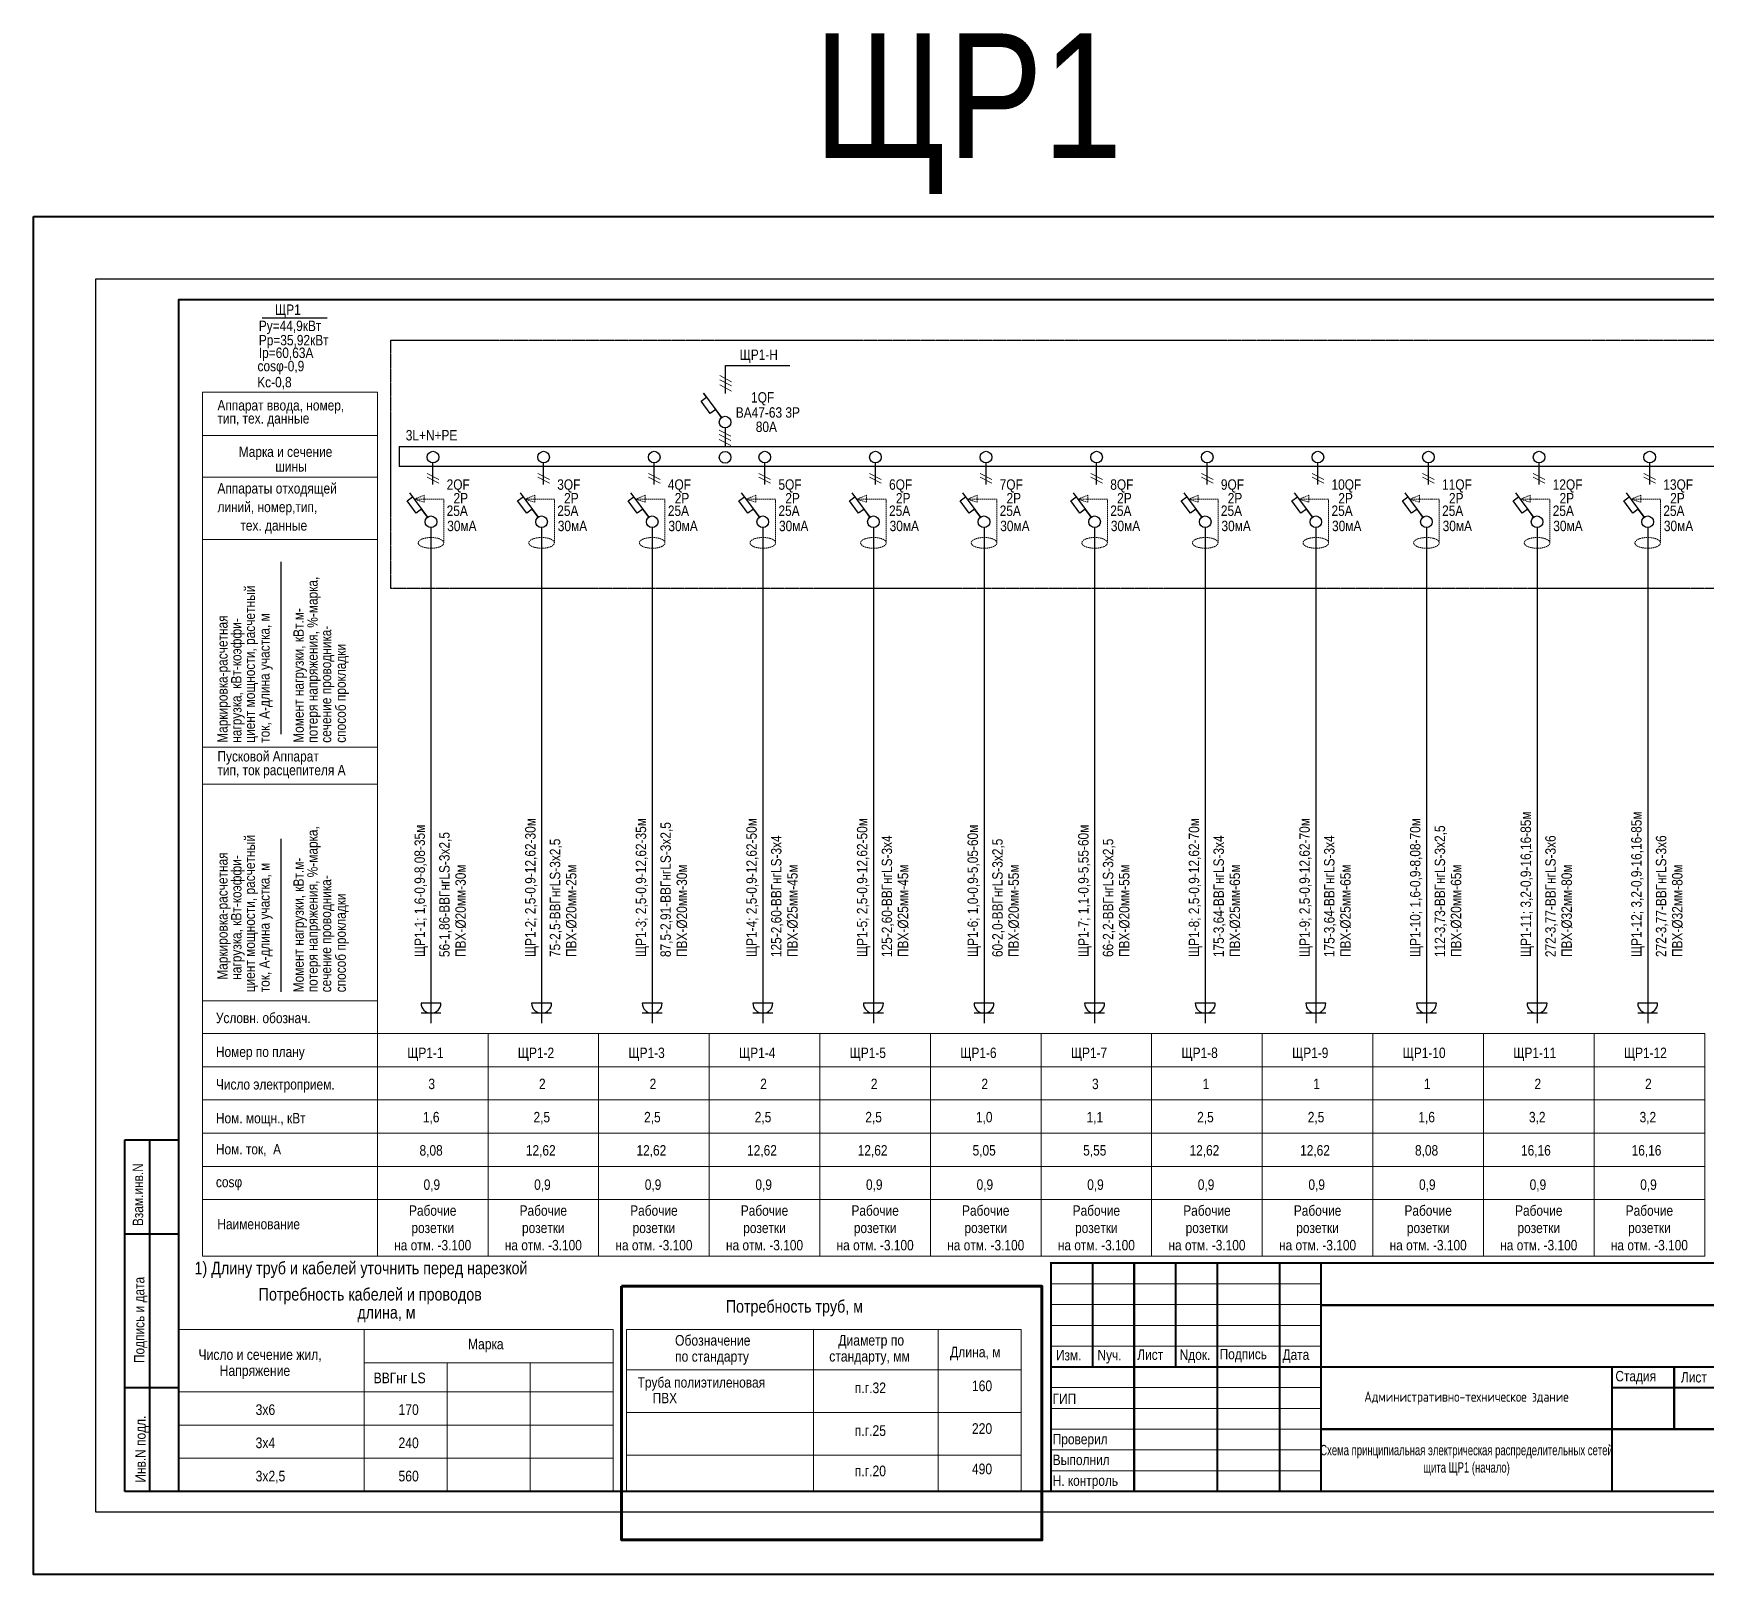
# Model space of a CAD drawing. Header units: metres. Extents: x -93142 to 227756, y -64772 to 286334.
# Drawn here: x 10988 to 51243, y -25972 to 11133 of the extents above; entities that cross this region are included whole.
import ezdxf

# ---------------------------------------------------------------- set-up
doc = ezdxf.new("R2010")
doc.units = ezdxf.units.M
doc.linetypes.add('CENTER2', pattern=[2.3, 2, -0.1, 0.1, -0.1])
doc.linetypes.add('DASHED2', pattern=[9.525, 6.35, -3.175])
for name, color, linetype, lineweight in [('1_Рамка_АР', 7, 'Continuous', 13), ('G-ANNO-TTLB', 7, 'Continuous', 9), ('Рамка', 7, 'Continuous', 40), ('ЭЛ', 250, 'Continuous', 50), ('ЭЛ-сила', 5, 'Continuous', 50), ('ЭЛ.ос', 7, 'Continuous', 30)]:
    doc.layers.add(name, color=color, linetype=linetype, lineweight=lineweight)
doc.layers.add('Text standart (rus)', color=7, linetype='Continuous')
doc.layers.add('Схема', color=7, linetype='Continuous')
doc.styles.add('Arial', font='ARIALN.TTF', dxfattribs={"width": 0.8, "height": 2.5})
doc.styles.add('GOST Common_7', font='ARIALN.TTF', dxfattribs={"width": 0.8, "height": 2.5})
doc.styles.get("Standard").update_dxf_attribs({"font": 'ARIALN.TTF'})

# ---------------------------------------------------------------- blocks, each defined once
blk = doc.blocks.new('Казарма_1_Рамка_АР')
for p, q in [((682893, 323993), (689393, 323993)), ((682893, 323493), (701393, 323493)), ((682893, 322993), (689393, 322993)), ((682893, 322493), (689393, 322493)), ((682893, 321993), (701393, 321993)), ((682893, 321493), (689393, 321493)), ((682893, 320993), (689393, 320993)), ((682893, 320493), (701393, 320493)), ((682893, 319993), (689393, 319993)), ((682893, 319493), (689393, 319493))]:
    blk.add_line(p, q)
at = {"const_width": 50}
for points in [[(701393, 324493), (682893, 324493), (682893, 318993)], [(683893, 321993), (683893, 324493)], [(684893, 318993), (684893, 324493)], [(685893, 321993), (685893, 324493)], [(686893, 318993), (686893, 324493)], [(688393, 318993), (688393, 324493)], [(689393, 318993), (689393, 324493)], [(689393, 323479), (701393, 323479)], [(682893, 321993), (689393, 321993)], [(689393, 321993), (701393, 321993)], [(701393, 321993), (699393, 321993), (697893, 321993), (696393, 321993), (696393, 318993)], [(697893, 321993), (697893, 320493)], [(699393, 321993), (699393, 320493)], [(696393, 321493), (701393, 321493)], [(689393, 320493), (701393, 320493)]]:
    blk.add_lwpolyline(points, dxfattribs=at)
blk.add_lwpolyline([(696393, 321493), (701393, 321493)])
at = {"layer": 'G-ANNO-TTLB', "style": 'GOST Common_7'}
for s, p in [('Изм.', (683009, 322149)), ('Nуч.', (684010, 322149)), ('Лист', (684967, 322162)), ('Nдок.', (685988, 322162)), ('Подпись', (686949, 322176)), ('Дата', (688464, 322162)), ('Стадия', (696477, 321645)), ('Лист', (698056, 321619)), ('Листов', (699525, 321633)), ('ГИП ', (682932, 321100)), ('Проверил ', (682931, 320129)), ('Выполнил', (682931, 319629)), ('Н. контроль', (682931, 319129))]:
    blk.add_text(s, height=250, dxfattribs=at).set_placement(p)
at = {"layer": 'G-ANNO-TTLB', "insert": (692893, 321243), "char_height": 250, "width": 7000, "attachment_point": 5, "style": 'GOST Common_7'}
blk.add_mtext('{\\fISOCPEUR|b0|i0|c204|p34;Административно-техническое здание}', dxfattribs=at)
blk = doc.blocks.new('stug')
at = {"layer": 'Рамка'}
for p, q in [((18549, -29192), (18549, -20727)), ((18549, -20727), (19849, -20727)), ((19149, -29192), (19149, -20727)), ((18549, -22992), (19849, -22992)), ((18549, -26692), (19849, -26692)), ((19849, -29192), (18549, -29192))]:
    blk.add_line(p, q, dxfattribs=at)
at = {"layer": 'Рамка', "lineweight": 25}
blk.add_line((19849, -23692), (19849, -29192), dxfattribs=at)
at = {"layer": 'Text standart (rus)', "color": 7, "lineweight": 25}
for s, p in [('Взам.инв.N', (18990, -22803)), ('Подпись и дата', (19020, -26101)), ('Инв.N подл.', (19050, -28977))]:
    blk.add_text(s, height=250, rotation=90, dxfattribs=at).set_placement(p)

msp = doc.modelspace()

# ---------------------------------------------------------------- linework, layer by layer
at = {"color": 7, "linetype": 'ByBlock', "lineweight": 20, "ltscale": 0.2}
for p, q in [((14487.7814, -20072.0053), (24946.9935, -20072.0053)), ((18946.9935, -20072.0053), (18946.9935, -23972.0053)), ((24946.9935, -20072.0053), (24946.9935, -23972.0053)), ((25264.9738, -20072.0053), (34764.9738, -20072.0053)), ((25264.9738, -23972.0053), (25264.9738, -20072.0053)), ((29764.9738, -23972.0053), (29764.9738, -20072.0053)), ((32764.9738, -23972.0053), (32764.9738, -20072.0053)), ((34764.9738, -20072.0053), (34764.9738, -23972.0053)), ((18946.9935, -20872.0053), (24946.9935, -20872.0053)), ((20946.9935, -20872.0053), (20946.9935, -23972.0053)), ((22946.9935, -20872.0053), (22946.9935, -23972.0053)), ((34764.9738, -21043.13), (25264.9738, -21043.13)), ((14487.7814, -21572.0053), (24946.9935, -21572.0053)), ((34764.9738, -22072.0053), (25264.9738, -22072.0053)), ((14487.7814, -22372.0053), (24946.9935, -22372.0053)), ((14487.7814, -23172.0053), (24946.9935, -23172.0053)), ((34764.9738, -23100.8807), (25264.9738, -23100.8807)), ((14487.7814, -23972.0053), (24946.9935, -23972.0053))]:
    msp.add_line(p, q, dxfattribs=at)
at = {"color": 1, "lineweight": 40}
msp.add_lwpolyline([(10987.7814, 6727.9947), (102987.7814, 6727.9947), (102987.7814, -25972.0053), (10987.7814, -25972.0053)], close=True, dxfattribs=at)
at = {"color": 6, "lineweight": 60}
msp.add_lwpolyline([(25147.3005, -19031.6685), (35266.353, -19031.6685), (35266.353, -25138.2708), (25147.3005, -25138.2708)], close=True, dxfattribs=at)
at = {"layer": 'Text standart (rus)'}
msp.add_lwpolyline([(54487.7814, 5227.9947), (54487.7814, -24472.0053), (12487.7814, -24472.0053), (12487.7814, 5227.9947)], close=True, dxfattribs=at)
at = {"layer": 'Text standart (rus)', "linetype": 'CENTER2', "ltscale": 30}
msp.add_lwpolyline([(19590.7432, 3748.2726), (52601.0863, 3748.2726), (52601.0863, -2234.4882), (19590.7432, -2234.4882)], close=True, dxfattribs=at)
at = {"layer": 'Рамка'}
msp.add_lwpolyline([(53987.7814, 4727.9947), (53987.7814, -23972.0053), (14487.7814, -23972.0053), (14487.7814, 4727.9947)], close=True, dxfattribs=at)
at = {"layer": 'ЭЛ', "color": 0, "lineweight": 15}
for p, q in [((14487.7814, -23972.0053), (18121.7691, -23972.0053)), ((21487.679, -23972.0053), (25121.6667, -23972.0053))]:
    msp.add_line(p, q, dxfattribs=at)
at = {"layer": 'ЭЛ-сила', "color": 0, "lineweight": 30}
for p, q in [((20798.4185, -12215.6117), (20318.4185, -12215.6117)), ((20798.4185, -12455.6117), (20318.4185, -12455.6117)), ((20558.4185, -12153.3017), (20558.4185, -12695.6117)), ((23461.1996, -12215.6117), (22981.1996, -12215.6117)), ((23461.1996, -12455.6117), (22981.1996, -12455.6117)), ((23221.1996, -12153.3017), (23221.1996, -12695.6117)), ((26123.9808, -12215.6117), (25643.9808, -12215.6117)), ((26123.9808, -12455.6117), (25643.9808, -12455.6117)), ((25883.9808, -12153.3017), (25883.9808, -12695.6117)), ((28786.762, -12215.6117), (28306.762, -12215.6117)), ((28786.762, -12455.6117), (28306.762, -12455.6117)), ((28546.762, -12153.3017), (28546.762, -12695.6117)), ((31449.5431, -12215.6117), (30969.5431, -12215.6117)), ((31449.5431, -12455.6117), (30969.5431, -12455.6117)), ((31209.5431, -12153.3017), (31209.5431, -12695.6117)), ((34112.3243, -12215.6117), (33632.3243, -12215.6117)), ((34112.3243, -12455.6117), (33632.3243, -12455.6117)), ((33872.3243, -12153.3017), (33872.3243, -12695.6117)), ((36775.1054, -12215.6117), (36295.1054, -12215.6117)), ((36775.1054, -12455.6117), (36295.1054, -12455.6117)), ((36535.1054, -12153.3017), (36535.1054, -12695.6117)), ((39437.8866, -12215.6117), (38957.8866, -12215.6117)), ((39437.8866, -12455.6117), (38957.8866, -12455.6117)), ((39197.8866, -12153.3017), (39197.8866, -12695.6117)), ((42100.6677, -12215.6117), (41620.6677, -12215.6117)), ((42100.6677, -12455.6117), (41620.6677, -12455.6117)), ((41860.6677, -12153.3017), (41860.6677, -12695.6117)), ((44763.4489, -12215.6117), (44283.4489, -12215.6117)), ((44763.4489, -12455.6117), (44283.4489, -12455.6117)), ((44523.4489, -12153.3017), (44523.4489, -12695.6117)), ((47426.23, -12215.6117), (46946.23, -12215.6117)), ((47426.23, -12455.6117), (46946.23, -12455.6117)), ((47186.23, -12153.3017), (47186.23, -12695.6117)), ((50089.0112, -12215.6117), (49609.0112, -12215.6117)), ((50089.0112, -12455.6117), (49609.0112, -12455.6117)), ((49849.0112, -12153.3017), (49849.0112, -12695.6117))]:
    msp.add_line(p, q, dxfattribs=at)
for centre in [(20558.4185, -12215.6117), (23221.1996, -12215.6117), (25883.9808, -12215.6117), (28546.762, -12215.6117), (31209.5431, -12215.6117), (33872.3243, -12215.6117), (36535.1054, -12215.6117), (39197.8866, -12215.6117), (41860.6677, -12215.6117), (44523.4489, -12215.6117), (47186.23, -12215.6117), (49849.0112, -12215.6117)]:
    msp.add_arc(centre, 240, 180, 0, dxfattribs=at)
at = {"layer": 'ЭЛ.ос', "color": 7, "lineweight": 25}
msp.add_line((16496.4357, 4282.8438), (18059.4951, 4282.8438), dxfattribs=at)
at = {"layer": 'ЭЛ.ос', "color": 7, "lineweight": 15, "ltscale": 0.5}
for p, q in [((27510.6177, 2893.9604), (27791.2511, 2748.1111)), ((27510.6177, 2792.9877), (27791.2511, 2647.1384)), ((27510.6177, 2669.5767), (27791.2511, 2523.7273)), ((27497.8308, 1581.3963), (27778.4641, 1435.547)), ((27497.8308, 1480.4236), (27778.4641, 1334.5743)), ((27497.8308, 1357.0126), (27778.4641, 1211.1632)), ((20466.3259, 539.3807), (20746.9593, 393.5313)), ((20466.3259, 453.0162), (20746.9593, 307.1669)), ((23129.1071, 539.3807), (23409.7404, 393.5313)), ((23129.1071, 453.0162), (23409.7404, 307.1669)), ((25791.8882, 539.3807), (26072.5216, 393.5313)), ((25791.8882, 453.0162), (26072.5216, 307.1669)), ((28454.6694, 539.3807), (28735.3027, 393.5313)), ((28454.6694, 453.0162), (28735.3027, 307.1669)), ((31117.4505, 539.3807), (31398.0839, 393.5313)), ((31117.4505, 453.0162), (31398.0839, 307.1669)), ((33780.2317, 539.3807), (34060.865, 393.5313)), ((33780.2317, 453.0162), (34060.865, 307.1669)), ((36443.0128, 539.3807), (36723.6462, 393.5313)), ((36443.0128, 453.0162), (36723.6462, 307.1669)), ((39105.794, 539.3807), (39386.4273, 393.5313)), ((39105.794, 453.0162), (39386.4273, 307.1669)), ((41768.5751, 539.3807), (42049.2085, 393.5313)), ((41768.5751, 453.0162), (42049.2085, 307.1669)), ((44431.3563, 539.3807), (44711.9897, 393.5313)), ((44431.3563, 453.0162), (44711.9897, 307.1669)), ((47094.1375, 539.3807), (47374.7708, 393.5313)), ((47094.1375, 453.0162), (47374.7708, 307.1669)), ((49756.9186, 539.3807), (50037.552, 393.5313)), ((49756.9186, 453.0162), (50037.552, 307.1669)), ((20332.2945, -320.2368), (20200.2254, -417.6778)), ((22995.0756, -320.2368), (22863.0065, -417.6778)), ((25657.8568, -320.2368), (25525.7877, -417.6778)), ((28320.6379, -320.2368), (28188.5688, -417.6778)), ((30983.4191, -320.2368), (30851.35, -417.6778)), ((33646.2002, -320.2368), (33514.1311, -417.6778)), ((36308.9814, -320.2368), (36176.9123, -417.6778)), ((38971.7625, -320.2368), (38839.6934, -417.6778)), ((41634.5437, -320.2368), (41502.4746, -417.6778)), ((44297.3249, -320.2368), (44165.2558, -417.6778)), ((46960.106, -320.2368), (46828.0369, -417.6778)), ((49622.8872, -320.2368), (49490.8181, -417.6778))]:
    msp.add_line(p, q, dxfattribs=at)
at = {"layer": 'ЭЛ.ос', "color": 7, "lineweight": 15}
for p, q in [((15059.3972, 2495.7976), (15059.3972, -18308.6964)), ((15059.3972, 2495.7976), (19268.4567, 2495.7976)), ((19268.4567, 2495.7976), (19268.4567, -18308.6964)), ((15059.3972, 1454.7214), (19268.4567, 1454.7214)), ((19268.4567, 450.2339), (15059.3972, 450.2339)), ((15059.3972, -1054.3546), (19268.4567, -1054.3546)), ((15059.3972, -6051.7961), (19268.4567, -6051.7961)), ((19268.4567, -6940.3901), (15059.3972, -6940.3901)), ((15059.3972, -12161.009), (19268.4567, -12161.009)), ((51221.8306, -12943.8106), (15059.3972, -12943.8106)), ((21931.2379, -12943.8106), (21931.2379, -18308.6964)), ((24594.019, -12943.8106), (24594.019, -18308.6964)), ((27256.8002, -12943.8106), (27256.8002, -18308.6964)), ((29919.5813, -12943.8106), (29919.5813, -18308.6964)), ((32582.3625, -12943.8106), (32582.3625, -18308.6964)), ((35245.1436, -12943.8106), (35245.1436, -18308.6964)), ((37907.9248, -12943.8106), (37907.9248, -18308.6964)), ((40570.706, -12943.8106), (40570.706, -18308.6964)), ((43233.4871, -12943.8106), (43233.4871, -18308.6964)), ((45896.2683, -12943.8106), (45896.2683, -18308.6964)), ((48559.0494, -12943.8106), (48559.0494, -18308.6964)), ((51221.8306, -12943.8106), (51221.8306, -18308.6964)), ((51221.8306, -13743.8106), (15059.3972, -13743.8106)), ((51221.8306, -14543.8106), (15059.3972, -14543.8106)), ((51221.8306, -15343.8106), (15059.3972, -15343.8106)), ((51221.8306, -16143.8106), (15059.3972, -16143.8106)), ((51221.8306, -16943.8106), (15059.3972, -16943.8106)), ((51221.8306, -18308.6964), (15059.3972, -18308.6964))]:
    msp.add_line(p, q, dxfattribs=at)
at = {"layer": 'ЭЛ.ос', "color": 7}
for p, q in [((16944.1106, -1592.3083), (16944.1106, -5736.0333)), ((16944.1106, -8261.1877), (16944.1106, -11942.1864))]:
    msp.add_line(p, q, dxfattribs=at)
at = {"layer": 'ЭЛ.ос', "color": 7, "ltscale": 0.5}
for points in [[(27650.9344, 2463.9736), (27650.9344, 3136.8663)], [(27650.9344, 3136.8663), (29196.279, 3136.8663)], [(27554.7544, 1886.8126), (27412.4034, 2079.7516), (27279.9543, 1982.0302), (27061.5471, 2276.8369), (27193.4238, 2374.5376), (27119.6143, 2474.1659)], [(27119.6143, 2474.1659), (27554.7544, 1886.8126)], [(27638.1475, 1634.1587), (27638.1475, 1180.8392)], [(19793.8836, 1188.3142), (19793.8836, 708.7792)], [(19793.8836, 1188.3142), (51708.2119, 1188.3142), (51708.2119, 708.7792), (19793.8836, 708.7792)]]:
    msp.add_lwpolyline(points, dxfattribs=at)
at = {"layer": 'ЭЛ.ос', "color": 7, "ltscale": 10}
for points in [[(20606.6426, 273.4604), (20606.6426, 791.4064)], [(23269.4237, 273.4604), (23269.4237, 791.4064)], [(25932.2049, 273.4604), (25932.2049, 791.4064)], [(28594.986, 273.4604), (28594.986, 791.4064)], [(31257.7672, 273.4604), (31257.7672, 791.4064)], [(33920.5484, 273.4604), (33920.5484, 791.4064)], [(36583.3295, 273.4604), (36583.3295, 791.4064)], [(39246.1107, 273.4604), (39246.1107, 791.4064)], [(41908.8918, 273.4604), (41908.8918, 791.4064)], [(44571.673, 273.4604), (44571.673, 791.4064)], [(47234.4541, 273.4604), (47234.4541, 791.4064)], [(49897.2353, 273.4604), (49897.2353, 791.4064)], [(20039.8854, 74.4579), (20475.0254, -512.8955)], [(22702.6665, 74.4579), (23137.8066, -512.8955)], [(25365.4477, 74.4579), (25800.5877, -512.8955)], [(28028.2288, 74.4579), (28463.3689, -512.8955)], [(30691.01, 74.4579), (31126.15, -512.8955)], [(33353.7911, 74.4579), (33788.9312, -512.8955)], [(36016.5723, 74.4579), (36451.7124, -512.8955)], [(38679.3534, 74.4579), (39114.4935, -512.8955)], [(41342.1346, 74.4579), (41777.2747, -512.8955)], [(44004.9158, 74.4579), (44440.0558, -512.8955)], [(46667.6969, 74.4579), (47102.837, -512.8955)], [(49330.4781, 74.4579), (49765.6181, -512.8955)], [(20475.0254, -512.8955), (20332.6744, -319.9564), (20200.2254, -417.6778), (19981.8182, -122.8711), (20113.6949, -25.1704)], [(23137.8066, -512.8955), (22995.4556, -319.9564), (22863.0065, -417.6778), (22644.5993, -122.8711), (22776.476, -25.1704)], [(25800.5877, -512.8955), (25658.2367, -319.9564), (25525.7877, -417.6778), (25307.3805, -122.8711), (25439.2572, -25.1704)], [(28463.3689, -512.8955), (28321.0179, -319.9564), (28188.5688, -417.6778), (27970.1616, -122.8711), (28102.0383, -25.1704)], [(31126.15, -512.8955), (30983.799, -319.9564), (30851.35, -417.6778), (30632.9428, -122.8711), (30764.8195, -25.1704)], [(33788.9312, -512.8955), (33646.5802, -319.9564), (33514.1311, -417.6778), (33295.7239, -122.8711), (33427.6006, -25.1704)], [(36451.7124, -512.8955), (36309.3614, -319.9564), (36176.9123, -417.6778), (35958.5051, -122.8711), (36090.3818, -25.1704)], [(39114.4935, -512.8955), (38972.1425, -319.9564), (38839.6934, -417.6778), (38621.2863, -122.8711), (38753.1629, -25.1704)], [(41777.2747, -512.8955), (41634.9237, -319.9564), (41502.4746, -417.6778), (41284.0674, -122.8711), (41415.9441, -25.1704)], [(44440.0558, -512.8955), (44297.7048, -319.9564), (44165.2558, -417.6778), (43946.8486, -122.8711), (44078.7253, -25.1704)], [(47102.837, -512.8955), (46960.486, -319.9564), (46828.0369, -417.6778), (46609.6297, -122.8711), (46741.5064, -25.1704)], [(49765.6181, -512.8955), (49623.2671, -319.9564), (49490.8181, -417.6778), (49272.4109, -122.8711), (49404.2876, -25.1704)], [(20558.4185, -765.5493), (20558.4185, -12156.1689)], [(23221.1996, -765.5493), (23221.1996, -12156.1689)], [(25883.9808, -765.5493), (25883.9808, -12156.1689)], [(28546.762, -765.5493), (28546.762, -12156.1689)], [(31209.5431, -765.5493), (31209.5431, -12156.1689)], [(33872.3243, -765.5493), (33872.3243, -12156.1689)], [(36535.1054, -765.5493), (36535.1054, -12156.1689)], [(39197.8866, -765.5493), (39197.8866, -12156.1689)], [(41860.6677, -765.5493), (41860.6677, -12156.1689)], [(44523.4489, -765.5493), (44523.4489, -12156.1689)], [(47186.23, -765.5493), (47186.23, -12156.1689)], [(49849.0112, -765.5493), (49849.0112, -12156.1689)]]:
    msp.add_lwpolyline(points, dxfattribs=at)
at = {"layer": 'ЭЛ.ос', "linetype": 'DASHED2', "lineweight": 13, "ltscale": 5}
for points in [[(20866.3883, -1132.5692), (20866.3883, -81.0698), (20155.1079, -81.0698), (20391.8728, 13.5796), (20391.8728, -152.7381), (20155.1079, -81.0698)], [(23529.1695, -1132.5692), (23529.1695, -81.0698), (22817.889, -81.0698), (23054.6539, 13.5796), (23054.6539, -152.7381), (22817.889, -81.0698)], [(26191.9506, -1132.5692), (26191.9506, -81.0698), (25480.6702, -81.0698), (25717.4351, 13.5796), (25717.4351, -152.7381), (25480.6702, -81.0698)], [(28854.7318, -1132.5692), (28854.7318, -81.0698), (28143.4513, -81.0698), (28380.2162, 13.5796), (28380.2162, -152.7381), (28143.4513, -81.0698)], [(31517.513, -1132.5692), (31517.513, -81.0698), (30806.2325, -81.0698), (31042.9974, 13.5796), (31042.9974, -152.7381), (30806.2325, -81.0698)], [(34180.2941, -1132.5692), (34180.2941, -81.0698), (33469.0137, -81.0698), (33705.7785, 13.5796), (33705.7785, -152.7381), (33469.0137, -81.0698)], [(36843.0753, -1132.5692), (36843.0753, -81.0698), (36131.7948, -81.0698), (36368.5597, 13.5796), (36368.5597, -152.7381), (36131.7948, -81.0698)], [(39505.8564, -1132.5692), (39505.8564, -81.0698), (38794.576, -81.0698), (39031.3408, 13.5796), (39031.3408, -152.7381), (38794.576, -81.0698)], [(42168.6376, -1132.5692), (42168.6376, -81.0698), (41457.3571, -81.0698), (41694.122, 13.5796), (41694.122, -152.7381), (41457.3571, -81.0698)], [(44831.4187, -1132.5692), (44831.4187, -81.0698), (44120.1383, -81.0698), (44356.9032, 13.5796), (44356.9032, -152.7381), (44120.1383, -81.0698)], [(47494.1999, -1132.5692), (47494.1999, -81.0698), (46782.9194, -81.0698), (47019.6843, 13.5796), (47019.6843, -152.7381), (46782.9194, -81.0698)], [(50156.981, -1132.5692), (50156.981, -81.0698), (49445.7006, -81.0698), (49682.4655, 13.5796), (49682.4655, -152.7381), (49445.7006, -81.0698)]]:
    msp.add_lwpolyline(points, dxfattribs=at)
at = {"layer": 'ЭЛ.ос', "color": 7, "ltscale": 0.5}
for centre in [(27638.1475, 1774.2483), (20606.6426, 931.496), (23269.4237, 931.496), (25932.2049, 931.496), (27638.1475, 926.6559), (28594.986, 931.496), (31257.7672, 931.496), (33920.5484, 931.496), (36583.3295, 931.496), (39246.1107, 931.496), (41908.8918, 931.496), (44571.673, 931.496), (47234.4541, 931.496), (49897.2353, 931.496), (20558.4185, -625.4597), (23221.1996, -625.4597), (25883.9808, -625.4597), (28546.762, -625.4597), (31209.5431, -625.4597), (33872.3243, -625.4597), (36535.1054, -625.4597), (39197.8866, -625.4597), (41860.6677, -625.4597), (44523.4489, -625.4597), (47186.23, -625.4597), (49849.0112, -625.4597)]:
    msp.add_circle(centre, 140.0896, dxfattribs=at)
at = {"layer": 'ЭЛ.ос', "linetype": 'DASHED2', "lineweight": 13, "ltscale": 5, "extrusion": (0, 0, -1)}
for centre in [(20558.4185, -1132.5692), (23221.1996, -1132.5692), (25883.9808, -1132.5692), (28546.762, -1132.5692), (31209.5431, -1132.5692), (33872.3243, -1132.5692), (36535.1054, -1132.5692), (39197.8866, -1132.5692), (41860.6677, -1132.5692), (44523.4489, -1132.5692), (47186.23, -1132.5692), (49849.0112, -1132.5692)]:
    msp.add_ellipse(centre, major_axis=(307.9698, 0), ratio=0.4195688025, dxfattribs=at)

# ---------------------------------------------------------------- block references
at = {"layer": '1_Рамка_АР'}
msp.add_blockref('Казарма_1_Рамка_АР', (-647405.3526, -342964.7993), dxfattribs=at)
at = {"layer": 'Text standart (rus)'}
msp.add_blockref('stug', (-5360.9971, 5220.3351), dxfattribs=at)

# ---------------------------------------------------------------- texts
at = {"layer": 'G-ANNO-TTLB', "insert": (45487.7814, -23222.0053), "char_height": 250, "width": 7000, "attachment_point": 5, "style": 'GOST Common_7'}
msp.add_mtext('Схема принципиальная электрическая распределительных сетей \\Pщита ЩР1 (начало)', dxfattribs=at)
at = {"layer": 'Text standart (rus)'}
for s, p in [('ЩР1', (16804.7492, 4357.4897)), ('Ру=44,9кВт', (16413.2186, 3967.8409)), ('Рр=35,92кВт', (16413.2186, 3623.1627)), ('cosφ-0,9', (16382.3929, 2999.9859)), ('Iр=60,63А', (16413.2186, 3318.9784)), ('ЩР1-Н', (27988.6855, 3272.9546)), ('Kc-0,8', (16375.7814, 2612.2212)), ('80А', (28377.6347, 1537.1843)), ('3L+N+PE', (19951.2079, 1334.5887)), ('шины', (16810.6858, 583.9631)), ('2QF', (20935.2134, 146.7882)), ('2Р', (21100.346, -181.7991)), ('3QF', (23597.9945, 146.7882)), ('2Р', (23763.1272, -181.7991)), ('4QF', (26260.7757, 146.7882)), ('2Р', (26425.9083, -181.7991)), ('5QF', (28923.5568, 146.7882)), ('2Р', (29088.6895, -181.7991)), ('6QF', (31586.338, 146.7882)), ('2Р', (31751.4706, -181.7991)), ('7QF', (34249.1192, 146.7882)), ('2Р', (34414.2518, -181.7991)), ('8QF', (36911.9003, 146.7882)), ('2Р', (37077.0329, -181.7991)), ('9QF', (39574.6815, 146.7882)), ('2Р', (39739.8141, -181.7991)), ('10QF', (42237.4626, 146.7882)), ('2Р', (42402.5953, -181.7991)), ('11QF', (44900.2438, 146.7882)), ('2Р', (45065.3764, -181.7991)), ('12QF', (47563.0249, 146.7882)), ('2Р', (47728.1576, -181.7991)), ('13QF', (50225.8061, 146.7882)), ('2Р', (50390.9387, -181.7991)), ('25A', (20935.0753, -483.3797)), ('25A', (23597.8565, -483.3797)), ('25A', (26260.6376, -483.3797)), ('25A', (28923.4188, -483.3797)), ('25A', (31586.2, -483.3797)), ('25A', (34248.9811, -483.3797)), ('25A', (36911.7623, -483.3797)), ('25A', (39574.5434, -483.3797)), ('25A', (42237.3246, -483.3797)), ('25A', (44900.1057, -483.3797)), ('25A', (47562.8869, -483.3797)), ('25A', (50225.668, -483.3797)), ('30мA', (20948.7421, -849.6081)), ('30мA', (23611.5232, -849.6081)), ('30мA', (26274.3044, -849.6081)), ('30мA', (28937.0856, -849.6081)), ('30мA', (31599.8667, -849.6081)), ('30мA', (34262.6479, -849.6081)), ('30мA', (36925.429, -849.6081)), ('30мA', (39588.2102, -849.6081)), ('30мA', (42250.9913, -849.6081)), ('30мA', (44913.7725, -849.6081)), ('30мA', (47576.5536, -849.6081)), ('30мA', (50239.3348, -849.6081)), ('Условн. обознач.', (15381.3074, -12695.7145)), ('Номер по плану', (15381.3074, -13510.4192)), ('Число электроприем.', (15381.3074, -14293.624)), ('3', (20496.2517, -14283.4089)), ('2', (23159.0329, -14283.4089)), ('2', (25821.814, -14283.4089)), ('2', (28484.5952, -14283.4089)), ('2', (31147.3763, -14283.4089)), ('2', (33810.1575, -14283.4089)), ('3', (36472.9386, -14283.4089)), ('1', (39135.7198, -14283.4089)), ('1', (41798.501, -14283.4089)), ('1', (44461.2821, -14283.4089)), ('2', (47124.0633, -14283.4089)), ('2', (49786.8444, -14283.4089)), ('Ном. мощн., кВт', (15381.3074, -15108.2419)), ('1,6', (20364.1468, -15083.4089)), ('2,5', (23026.928, -15083.4089)), ('2,5', (25689.7092, -15083.4089)), ('2,5', (28352.4903, -15083.4089)), ('2,5', (31015.2715, -15083.4089)), ('1,0', (33678.0526, -15083.4089)), ('1,1', (36340.8338, -15083.4089)), ('2,5', (39003.6149, -15083.4089)), ('2,5', (41666.3961, -15083.4089)), ('1,6', (44329.1772, -15083.4089)), ('3,2', (46991.9584, -15083.4089)), ('3,2', (49654.7396, -15083.4089)), ('Ном. ток,  А', (15381.3074, -15855.1079)), ('8,08', (20282.7784, -15883.4089)), ('12,62', (22842.9355, -15883.4089)), ('12,62', (25505.7167, -15883.4089)), ('12,62', (28168.4978, -15883.4089)), ('12,62', (30831.279, -15883.4089)), ('5,05', (33596.6842, -15883.4089)), ('5,55', (36259.4653, -15883.4089)), ('12,62', (38819.6225, -15883.4089)), ('12,62', (41482.4036, -15883.4089)), ('8,08', (44247.8088, -15883.4089)), ('16,16', (46799.8549, -15883.4089)), ('16,16', (49462.636, -15883.4089)), ('cosφ', (15381.3074, -16646.4341)), ('0,9', (20379.6881, -16708.2419)), ('0,9', (23042.4693, -16708.2419)), ('0,9', (25705.2504, -16708.2419)), ('0,9', (28368.0316, -16708.2419)), ('0,9', (31030.8127, -16708.2419)), ('0,9', (33693.5939, -16708.2419)), ('0,9', (36356.375, -16708.2419)), ('0,9', (39019.1562, -16708.2419)), ('0,9', (41681.9373, -16708.2419)), ('0,9', (44344.7185, -16708.2419)), ('0,9', (47007.4997, -16708.2419)), ('0,9', (49670.2808, -16708.2419)), ('Наименование', (15415.9463, -17657.6979))]:
    msp.add_text(s, height=250, dxfattribs=at).set_placement(p)
at = {"layer": 'Text standart (rus)', "linetype": 'ByBlock', "lineweight": -2}
for s, p in [('1QF', (28264.6932, 2246.1005)), ('ВА47-63 3Р', (27896.5899, 1882.059))]:
    msp.add_text(s, height=250, dxfattribs=at).set_placement(p)
at = {"layer": 'Text standart (rus)', "lineweight": 15}
for s, p in [('Аппарат ввода, номер,', (15417.8159, 2054.7688)), ('тип, тех. данные', (15417.8159, 1740.6554)), ('Марка и сечение', (15932.916, 937.4786)), ('Аппараты отходящей', (15417.8159, 55.1045)), ('линий, номер,тип, ', (15417.8159, -392.8382)), ('тех. данные', (15970.3724, -838.222)), ('Пусковой Аппарат', (15417.8159, -6395.9695)), ('тип, ток расцепителя А', (15417.8159, -6727.2248))]:
    msp.add_text(s, height=250, dxfattribs=at).set_placement(p)
at = {"layer": 'Text standart (rus)'}
for s, p in [('потеря напряжения, %%%-марка,', (17829.8139, -5945.3819)), ('циент мощности, расчетный', (16321.6202, -5945.3819)), ('Момент нагрузки, кВт.м-', (17495.4037, -5945.3819)), ('Маркировка-расчетная', (15661.5366, -5945.3819)), ('нагрузка, кВт-коэффи-', (15995.9469, -5945.3819)), ('ток, А-длина участка, м', (16674.3066, -5945.3819)), ('сечение проводника-', (18155.4873, -5945.3819)), ('способ прокладки', (18508.1736, -5945.3819)), ('ЩР1-11; 3,2-0,9-16,16-85м', (47039.9382, -11105.0692)), ('ЩР1-12; 3,2-0,9-16,16-85м', (49702.7194, -11105.0692)), ('потеря напряжения, %%%-марка,', (17829.8139, -11953.5465)), ('ЩР1-1; 1,6-0,9-8,08-35м', (20412.1266, -11105.0692)), ('ЩР1-2; 2,5-0,9-12,62-30м', (23074.9078, -11105.0692)), ('ЩР1-3; 2,5-0,9-12,62-35м', (25737.689, -11105.0692)), ('87,5-2,91-ВВГнгLS-3х2,5', (26332.2521, -11105.0692)), ('ЩР1-4; 2,5-0,9-12,62-50м', (28400.4701, -11105.0692)), ('ЩР1-5; 2,5-0,9-12,62-50м', (31063.2513, -11105.0692)), ('ЩР1-6; 1,0-0,9-5,05-60м', (33726.0324, -11105.0692)), ('ЩР1-7; 1,1-0,9-5,55-60м', (36388.8136, -11105.0692)), ('ЩР1-8; 2,5-0,9-12,62-70м', (39051.5947, -11105.0692)), ('ЩР1-9; 2,5-0,9-12,62-70м', (41714.3759, -11105.0692)), ('ЩР1-10; 1,6-0,9-8,08-70м', (44377.157, -11105.0692)), ('112-3,73-ВВГнгLS-3х2,5', (44971.7202, -11105.0692)), ('циент мощности, расчетный', (16321.6202, -11953.5465)), ('56-1,86-ВВГнгLS-3х2,5', (21006.6898, -11105.0692)), ('75-2,5-ВВГнгLS-3х2,5', (23669.471, -11105.0692)), ('125-2,60-ВВГнгLS-3х4', (28995.0333, -11105.0692)), ('125-2,60-ВВГнгLS-3х4', (31657.8144, -11105.0692)), ('60-2,0-ВВГнгLS-3х2,5', (34320.5956, -11105.0692)), ('66-2,2-ВВГнгLS-3х2,5', (36983.3767, -11105.0692)), ('175-3,64-ВВГнгLS-3х4', (39646.1579, -11105.0692)), ('175-3,64-ВВГнгLS-3х4', (42308.939, -11105.0692)), ('272-3,77-ВВГнгLS-3х6', (47634.5014, -11105.0692)), ('272-3,77-ВВГнгLS-3х6', (50297.2825, -11105.0692)), ('Маркировка-расчетная', (15661.5366, -11650.725)), ('нагрузка, кВт-коэффи-', (15995.9469, -11650.725)), ('ток, А-длина участка, м', (16674.3066, -11953.5465)), ('Момент нагрузки, кВт.м-', (17495.4037, -11953.5465)), ('сечение проводника-', (18155.4873, -11953.5465)), ('ПВХ-Ø20мм-30м', (21395.8524, -11105.0692)), ('ПВХ-Ø20мм-25м', (24058.6335, -11105.0692)), ('ПВХ-Ø20мм-30м', (26721.4147, -11105.0692)), ('ПВХ-Ø25мм-45м', (29384.1958, -11105.0692)), ('ПВХ-Ø25мм-45м', (32046.977, -11105.0692)), ('ПВХ-Ø20мм-55м', (34709.7581, -11105.0692)), ('ПВХ-Ø20мм-55м', (37372.5393, -11105.0692)), ('ПВХ-Ø25мм-65м', (40035.3204, -11105.0692)), ('ПВХ-Ø25мм-65м', (42698.1016, -11105.0692)), ('ПВХ-Ø20мм-65м', (45360.8828, -11105.0692)), ('ПВХ-Ø32мм-80м', (48023.6639, -11105.0692)), ('ПВХ-Ø32мм-80м', (50686.4451, -11105.0692)), ('способ прокладки', (18508.1736, -11953.5465))]:
    msp.add_text(s, height=250, rotation=90, dxfattribs=at).set_placement(p)
at = {"layer": 'Text standart (rus)', "linetype": 'ByBlock', "lineweight": 0, "ltscale": 100}
for s, p in [('ЩР1-2', (22649.3832, -13535.2621)), ('ЩР1-3', (25312.1644, -13535.2621)), ('ЩР1-6', (33300.5079, -13535.2621)), ('ЩР1-8', (38626.0702, -13535.2621)), ('ЩР1-9', (41288.8513, -13535.2621)), ('ЩР1-10', (43951.6325, -13535.2621)), ('ЩР1-12', (49277.1948, -13535.2621)), ('ЩР1-1', (19986.6021, -13535.2621)), ('ЩР1-4', (27974.9455, -13535.2621)), ('ЩР1-5', (30637.7267, -13535.2621)), ('ЩР1-7', (35963.289, -13535.2621)), ('ЩР1-11', (46614.4136, -13535.2621))]:
    msp.add_text(s, height=250, dxfattribs=at).set_placement(p)
at = {"layer": 'Text standart (rus)', "char_height": 250, "width": 2662.781155, "attachment_point": 5}
for insert in [(20599.8473, -17626.2535), (23262.6284, -17626.2535), (25925.4096, -17626.2535), (28588.1908, -17626.2535), (31250.9719, -17626.2535), (33913.7531, -17626.2535), (36576.5342, -17626.2535), (39239.3154, -17626.2535), (41902.0965, -17626.2535), (44564.8777, -17626.2535), (47227.6588, -17626.2535), (49890.44, -17626.2535)]:
    msp.add_mtext('Рабочие\\Pрозетки\\P{\\C7;на отм. -3.100}', dxfattribs=dict(at, insert=insert))
at = {"layer": 'Схема', "color": 7, "lineweight": 35, "style": 'Arial'}
for s, height, p in [('1) Длину труб и кабелей уточнить перед нарезкой', 300, (14866.5135, -18741.6019)), ('Потребность кабелей и проводов', 300, (16409.3019, -19373.9375)), ('длина, м', 300, (18787.2107, -19809.5284)), ('Потребность труб, м', 300, (27654.4362, -19664.9594)), ('Марка', 255, (21447.6272, -20548.3243)), ('Обозначение ', 255, (26433.133, -20460.4338)), ('Диаметр по', 255, (30363.6583, -20457.7181)), ('Длина, м', 255, (33053.7267, -20741.5359)), ('Число и сечение жил,', 255, (14961.5414, -20803.7104)), ('по стандарту', 255, (26433.133, -20846.1481)), ('стандарту, мм', 255, (30145.8044, -20843.4323)), ('Напряжение', 255, (15471.8961, -21189.4247)), ('ВВГнг LS', 255, (19177.4224, -21365.2792)), ('Труба полиэтиленовая', 250, (25533.2102, -21469.7567)), ('160', 255, (33580.7189, -21555.654)), ('ПВХ', 250, (25894.0949, -21847.241)), ('п.г.32', 255, (30760.2567, -21604.2426)), ('3х6', 255, (16336.5286, -22128.5715)), ('170', 255, (19776.8093, -22128.5715)), ('п.г.25', 255, (30760.2567, -22633.118)), ('220', 255, (33580.7189, -22584.5293)), ('3х4', 255, (16336.5286, -22928.5715)), ('240', 255, (19776.8093, -22928.5715)), ('п.г.20', 255, (30760.2567, -23604.0674)), ('490', 255, (33580.7189, -23555.4788)), ('3х2,5', 255, (16336.5286, -23728.5715)), ('560', 255, (19776.8093, -23728.5715))]:
    msp.add_text(s, height=height, dxfattribs=at).set_placement(p)
at = {"layer": 'ЭЛ', "color": 5, "lineweight": 50, "insert": (33486.8296, 9198.6006), "char_height": 3000, "width": 42001.903583, "attachment_point": 5}
msp.add_mtext('ЩР1', dxfattribs=at)

doc.saveas('drawing.dxf')
